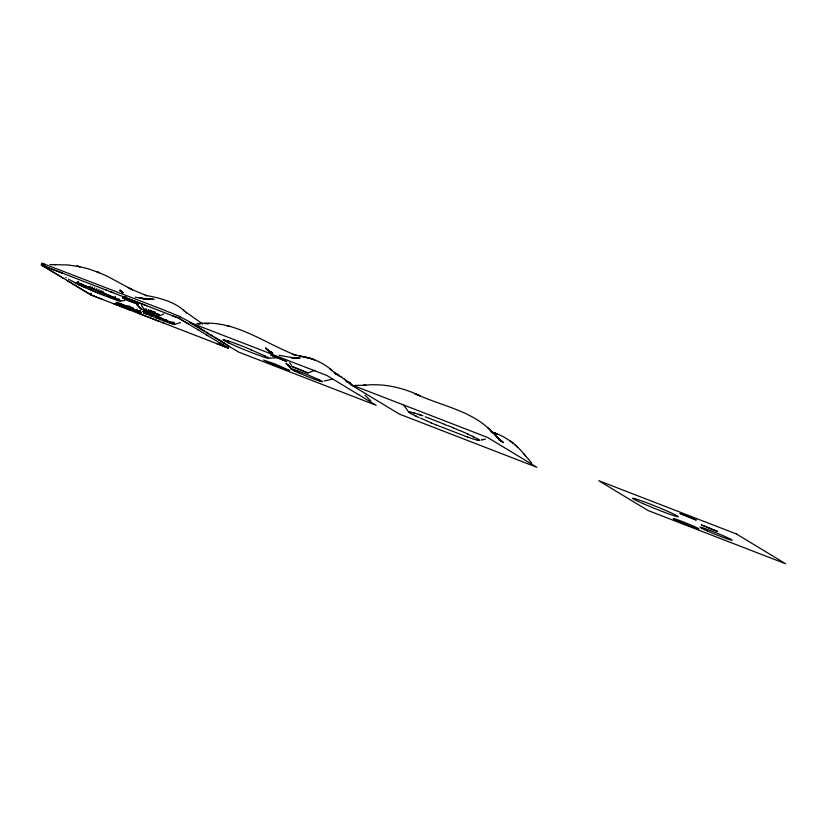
<?xml version="1.0" encoding="UTF-8"?>
<svg xmlns="http://www.w3.org/2000/svg" width="827" height="827" viewBox="0 0 827 827"><rect width="100%" height="100%" fill="white"/><g stroke="black" fill="none" stroke-linecap="round" stroke-linejoin="round"><path stroke-width="1.24" d="M173.598 322.695L174.352 324.453L166.217 321.817L165.948 320.08L174.383 324.143M108.668 297.203L108.719 295.539L104.533 293.967L104.295 295.528L116.318 299.922L120.432 301.038L124.763 300.521M157.947 314.508A11.165 4.662 48.2 0 1 156.861 314.012A10.337 5.024 43 0 1 155.569 313.485A11.309 6.161 35.9 0 1 154.049 312.875L154.132 311.655M154.866 314.012L154.453 312.224M166.217 321.817C162.299 316.855 149.997 314.136 143.867 311.676M106.528 296.386L106.662 294.784M141.086 313.226L138.295 312.399L138.502 310.528M163.198 320.659C163.332 316.121 160.221 321.114 164.728 321.248M120.773 300.842L102.91 292.458L103.117 291.218M135.566 301.938L136.021 303.488A12.043 6.926 46.9 0 1 133.509 302.579A10.834 7.029 35.5 0 1 131.938 302.01L131.989 300.625M135.018 309.97L132.765 309.009L133.044 307.417M104.295 295.528L102 294.639L102.352 293.12L95.911 290.484L95.157 291.9L94.35 291.58L79.537 285.119L69.985 279.95M153.305 313.412L153.677 311.882M102.91 292.458L100.749 291.569L101.059 290.38M138.295 312.399L133.374 310.642L133.891 308.822M160.087 319.449C160.976 315.025 156.81 319.78 161.647 320.059M133.374 310.642C131.162 310.57 133.55 308.047 131.969 308.078M102 294.639L99.695 293.73L100.201 292.251M132.765 309.009L130.221 307.954L130.687 306.528M132.134 310.166L130.842 309.66L131.462 307.871M152.437 312.151L152.799 311.107M130.842 309.66L129.519 309.143L129.777 307.22M130.221 307.954L128.898 307.406L129.436 306.062M95.157 291.9L97.4 292.81L97.989 291.352M48.173 269.116L41.35 265.012L42.074 263.224L161.42 309.05L179.676 316.472L189.734 321.92M91.29 293.027L90.577 294.815L228.18 348.043L228.893 346.275L226.226 344.425M100.749 291.569L98.506 290.659L98.971 289.522M179.676 316.472L178.963 318.25L188.659 324.101M121.218 305.67L128.185 308.605L128.898 306.869M152.302 311.314L151.661 312.761A13.583 11.04 11.5 0 1 150.462 312.224M126.955 308.099L127.637 306.362L128.619 306.765M128.588 300.604L128.692 300.646A12.488 8.27 15.6 0 0 130.273 301.379L131.09 300.273M145.676 311.376L144.539 312.72L150.69 315.552L157.089 318.219L157.792 316.731L159.208 317.341M125.663 307.561L126.417 305.866L126.944 306.093M122.634 304.925L127.492 306.838L128.226 305.618M155.734 317.671L156.427 316.152L157.812 316.741M75.257 282.441L96.221 289.739L96.811 288.664M92.996 291.011L93.802 289.584L95.87 290.473M124.339 306.993L125.249 305.39M148.54 311.428A14.886 11.599 -2.6 0 0 149.191 311.727L150.049 312.068L150.473 310.549M90.939 290.153L91.849 288.747L93.833 289.605M152.871 316.483L153.822 315.046L156.51 316.193M122.086 306.021L123.109 304.522M93.916 288.819L94.629 287.796M88.996 289.326L90.009 287.93L91.911 288.778M151.465 310.559L150.793 311.5A10.11 5.934 18.7 0 0 152.416 312.213A11.361 6.544 27.8 0 0 154.049 312.885M151.455 315.873L152.561 314.487M129.477 299.601L128.785 300.687M85.357 287.744L86.442 286.318L90.029 287.941M80.333 285.48L81.501 283.992M78.937 284.819L80.116 283.32L81.449 283.971M150.183 315.325L151.207 313.888L152.478 314.456M77.738 284.209L78.968 282.741L78.348 282.42M76.735 283.682L77.945 282.193M83.568 286.959L84.726 285.542L86.494 286.349M81.894 286.194L83.082 284.757L84.799 285.584M148.788 314.705L149.945 313.319L150.927 313.764M91.621 287.93L92.479 286.948M121.362 303.819L120.142 305.173L117.517 303.964A22.639 12.054 -23.3 0 1 117.186 303.757L116.204 303.24L117.847 302.279M147.557 314.157L148.798 312.802M146.441 313.64L147.754 312.337L148.467 312.668M89.388 287.072L90.37 286.111M146.048 310.445A13.832 8.642 -20.4 0 0 147.134 310.952L148.446 309.68M125.322 298.537L126.593 297.358M76.901 282.751L78.286 281.49M145.438 313.164L146.824 311.903M127.162 300.015L128.206 299.105L129.436 299.581M149.232 310.89L150.204 310.053M147.206 312.709L148.54 311.583A11.909 6.668 -6.3 0 1 145.893 310.383M142.978 311.82L143.888 312.368L145.407 311.231M123.967 298.092L125.787 297.162M116.555 303.437L118.199 302.455M144.632 310.497L143.464 311.614M142.782 311.479L144.425 310.497M144.58 309.618L146.214 308.688M125.859 299.436L127.203 298.702M117.568 302.113L116.183 303.23M160.014 315.687L163.643 314.012M307.985 372.967L292.024 366.485L307.737 372.956L315.066 370.3M126.934 298.599L124.825 298.929A12.353 4.373 -9.8 0 1 123.254 298.175M122.737 297.792L124.577 297.213M324.143 380.999L332.33 379.18M122.841 297.916L124.681 297.42M180.4 322.52L174.6 324.484L173.784 322.726M482.058 439.819L481.459 439.954L485.511 439.085M294.95 358.494L300.098 358.081L291.383 357.729L294.123 357.926L279.081 355.321M150.39 298.909L146.699 299.291L152.271 299.043L139.846 298.071L145.418 299.126L135.132 297.162M269.292 358.101L276.352 357.833M49.92 264.568L68.134 264.971L80.178 266.78L76.591 266.046M329.56 368.501L332.32 370.754C323.274 362.474 311.645 357.595 299.539 356.096L302.93 356.747L292.882 354.401L296.128 355.321C263.947 343.102 234.351 319.129 197.725 323.646L200.475 323.75L196.888 323.605M208.59 323.77L204.972 323.729M354.948 385.413L365.958 385.289L363.105 385.413C382.746 382.932 402.346 387.367 420.054 395.802L414.513 393.549L417.676 394.81L416.911 394.51C442.776 406.388 473.447 410.988 493.254 433.172L491.259 431.156L497.027 437.059M55.171 264.599L55.74 264.609L53.827 264.537M148.198 298.847L151.558 299.095M144.218 298.671L146.172 298.929L139.846 298.071M408.983 411.567L409.903 411.732M77.624 266.253L88.262 268.785L99.281 272.734L96.78 271.711M154.38 299.353L149.987 298.433M116.059 302.796L116.886 303.013M227.063 325.735L230.392 326.479M124.288 298.175L124.877 298.402M478.068 440.419L472.062 438.641M224.127 339.835L228.118 341.013M177.898 317.806L178.074 317.857A2.605 2.491 -58.8 0 0 179.118 317.93L175.241 316.803M119.812 300.935L119.377 299.043M135.173 301.845L134.036 301.442M288.685 370.413L273.541 364.79L263.627 360.065L275.525 364.149L289.357 370.393A13.801 0.682 22 0 1 288.881 370.496M126.397 298.33L125.88 298.144M293.151 369.328L290.649 368.801A17.171 0.796 22.3 0 0 294.722 371.013M320.111 381.164L320.897 381.402M132.186 300.687L133.55 301.214M112.555 298.599C111.087 295.684 116.411 297.379 115.821 299.756M110.694 297.947L110.549 296.2L112.431 296.862M413.769 412.818L418.307 414.317M110.549 296.2L108.719 295.539M173.546 324.277L172.833 322.53M130.924 300.201L129.932 299.808M92.035 295.353L41.35 265.002L44.927 266.377M490.597 431.498L497.079 433.948L491.424 431.828L494.66 432.976L493.884 432.686C506.558 436.852 517.288 445.422 525.476 455.822M468.361 437.38L436.749 425.15M104.491 293.957L102.352 293.12M119.005 300.718L118.674 298.847M122.727 304.388L121.59 303.933M166.165 320.163L167.499 320.669L167.633 322.334M296.355 370.403L297.679 370.878M139.68 312.864L139.68 310.962M164.842 319.635L165.979 320.111L164.552 319.532A24.769 17.109 37.5 0 1 163.612 319.253M99.695 293.73L97.4 292.81M425.233 416.787L444.171 424.117M127.492 306.838L128.898 307.406M114.095 297.441L114.24 299.209M136.775 309.929L136.238 309.722M151.021 315.997L149.987 315.604M98.506 290.659L96.221 289.739M117.041 300.139L116.762 298.299M162.03 318.509L160.593 317.919M146.875 314.436L143.36 313.092M169.225 321.331L168.946 322.799M129.436 309.112L128.185 308.605M45.134 266.459L62.893 273.323M94.309 296.231L102.362 299.343M163.705 323.078L162.464 322.602M224.624 346.658L228.169 348.053L220.044 343.102M498.981 440.036L503.136 442.228L500.883 440.822M128.567 298.743L146.741 305.773M41.35 265.002L178.963 318.25L228.18 348.043M105.856 289.946L107.086 290.422M110.394 291.704L112.668 292.582M172.347 315.687L175.035 316.72M130.976 307.696L130.18 307.375M137.675 313.019L159.57 321.476M94.102 296.149L92.242 295.425M113.103 303.499L130.035 310.063M216.571 343.536L224.417 346.575M98.062 272.248L107.159 276.197L132.568 289.884L127.865 287.414M126.376 305.856L125.714 305.587M158.567 318.84L157.171 318.261M120.318 303.468L119.533 303.127M119.481 303.86L122.065 304.76A21.543 11.165 -10.3 0 0 122.582 304.884M124.443 305.08L123.636 304.75M227.849 345.831L228.893 346.275M153.781 315.025L153.026 314.705M452.979 427.735L459.853 430.65M250.87 349.738L264.919 355.941M431.498 422.948L420.457 418.131M131.772 301.059L127.854 299.477M299.415 373.142L308.047 376.719A17.14 0.755 21.9 0 0 312.709 378.539M467.503 434.02L470.118 435.219M131.4 289.285L146.72 295.746L145.273 295.291C160.2 298.009 175.779 301.752 186.716 313.175M349.066 382.55L345.934 381.113L349.976 383.066M83.114 284.767L81.666 284.075M294.402 370.899L295.518 371.416M318.871 379.593L306.745 374.383A17.14 0.93 22 0 0 302.041 372.512M228.293 342.74L238.9 347.423A24.696 1.22 22 0 0 258.634 355.207L263.71 356.995A24.924 1.22 22 0 0 267.679 358.174L268.796 358.256A24.727 1.199 22.2 0 0 264.712 355.858M139.66 310.425L139.918 312.234L141.221 312.978M416.653 416.374L412.683 414.451M42.074 263.224L43.986 264.216M144.539 312.72L143.888 312.368M346.668 381.454L349.78 382.942L347.402 381.805M134.201 302.041L135.721 302.703M272.042 352.653L269.736 351.527L272.869 353.108L266.087 349.035L271.411 352.705L268.351 350.524M44.213 264.33L45.588 265.033M133.488 301.183L133.509 302.568M183.325 310.249L202.563 323.915M347.64 381.805L351.382 383.862M410.574 413.335L408.393 411.918M69.086 279.433L68.496 279.092M189.807 321.961L193.952 324.422M337.923 374.91L335.628 373.556L339.297 375.737L334.242 372.75L341.985 377.525M477.923 439.116L479.112 439.861M349.273 382.663L347.216 381.392L349.48 382.849M66.263 277.789L65.746 277.479M201.375 323.223L200.785 322.861L202.408 323.864M70.843 282.844L66.853 280.436M71.577 283.289L73.055 284.178M74.016 284.767L74.678 285.16M197.891 329.684L199.069 330.397M206.895 335.142L207.711 335.628M48.617 269.385L49.351 269.829M50.313 270.408L60.722 276.725M61.539 277.21L62.935 278.058M75.05 285.387L75.784 285.832M77.045 286.597L82.948 290.174M83.465 290.484L90.184 294.557M337.013 374.362L339.98 376.161M215.402 337.54L214.513 337.002M215.847 337.809L217.098 338.574M204.714 331.017L203.68 330.387M217.243 338.656L217.904 339.07M206.409 332.051L207.143 332.506M289.429 366.165L290.99 367.116L288.168 365.203L289.667 366.309M202.346 329.58L203.018 329.983M207.732 332.857L208.838 333.539M212.963 336.062L211.784 335.338M202.201 329.487L200.951 328.722M211.267 335.028L210.461 334.532M337.695 374.776L334.553 372.729M218.576 339.473L219.6 340.104M195.575 325.414L196.392 325.91M200.579 328.495L199.627 327.905M196.909 326.231L198.077 326.954M198.304 327.089L198.893 327.461M219.972 340.331L221.222 341.106M221.295 341.158L222.029 341.623M90.267 294.598L90.701 294.474A2.853 0.827 -68.8 0 1 90.567 294.567M347.898 381.836L350.152 383.283M222.535 341.944L223.703 342.709M223.393 340.166L223.921 340.507M140.487 312.534L140.166 310.704M223.848 342.802L226.153 344.373M140.972 312.823L140.549 310.931M502.454 441.814L499.219 439.282M140.321 308.151L142.13 309.381M174.042 323.926L173.194 322.21M348.808 382.394L341.324 377.06M344.187 379.097L344.849 379.562M336.775 374.29L330.19 369.018M141.913 309.05L137.923 305.887M500.48 440.377L503.281 442.559M269.168 351.082L266.945 349.325L269.891 351.982L265.56 347.785L270.419 353.16M498.598 438.703L501.979 441.566M287.672 364.759L289.936 366.692L285.925 363.146L290.07 367.788M501.338 441.039L497.389 437.493L500.077 439.943M515.159 444.936L517.836 447.438M490.06 429.968L487.423 427.487M496.8 436.873L499.467 439.375M498.846 438.796L494.453 434.361M370.827 401.064L365.038 395.13M122.727 293.068L120.06 290.112L122.117 292.262M136.879 304.832L141.438 309.629M120.06 290.112L121.486 291.6M531.647 462.924L523.574 453.589M403.814 405.168L407.845 410.823M141.262 305.029L144.084 309.308A12.219 3.019 -28.1 0 0 144.343 309.743A13.542 6.327 -28.3 0 0 145.697 310.714M289.553 362.671L291.559 365.276M173.753 322.582L174.59 324.308M173.825 322.685L174.652 324.432M172.688 321.93L173.453 323.584M136.383 302.237L137.024 303.85A10.493 3.742 57.3 0 0 137.82 304.057M171.592 322.168L172.15 323.895M157.864 313.578L158.391 315.273M171.22 323.595C171.623 321.796 168.646 320.411 170.155 323.233M115.17 296.345L115.563 297.999M155.383 312.192L155.559 313.454M136.941 309.081L136.951 310.818M476.001 438.083A38.104 2.016 21.5 0 1 477.882 439.096M472.527 436.48A38.083 2.026 21.6 0 1 475.236 437.803M470.511 435.353A38.176 2.119 21.5 0 1 473.83 436.935M471.431 438.362A38.652 1.912 22.1 0 1 467.71 437.08M460.236 430.681A38.652 1.912 22.1 0 1 467.989 434.113M447.758 425.523A38.011 2.543 21.8 0 1 453.175 427.755M444.182 424.313A39.272 0.848 22.1 0 1 447.076 425.491M418.462 414.172A39.262 1.354 21.3 0 1 422.866 415.743M418.71 414.513A38.011 2.285 22.6 0 1 421.346 415.443M410.73 412.073A38.631 1.788 21.7 0 1 415.04 413.366M409.148 411.629A38.176 1.892 22.5 0 0 408.331 411.598A38.073 1.85 22.8 0 0 408.672 412.032M419.124 417.656A38.073 1.654 22.3 0 1 415.34 415.888M412.518 414.503A38.073 1.654 22.3 0 1 410.45 413.428M436.491 425.119A38.652 2.067 21.9 0 1 431.074 422.845M478.905 440.46A38.073 1.747 21.2 0 1 477.344 440.119M479.567 440.036A38.032 1.912 21.5 0 1 479.753 440.398M297.699 370.951A17.171 0.796 22.3 0 1 302.103 372.646M292.81 369.183A17.377 0.817 21.8 0 1 295.963 370.227M299.467 373.194A17.14 0.755 21.9 0 1 295.59 371.499M320.411 381.288A17.109 0.775 21.7 0 1 312.709 378.58M318.602 379.593A17.109 0.775 21.7 0 1 322.52 381.64L322.54 381.743A17.429 0.858 22.1 0 1 320.928 381.412M227.549 340.765A24.665 1.354 22 0 1 251.398 349.811M223.548 340.228A24.614 1.209 22.2 0 1 223.921 339.742M228.8 342.916A24.738 1.189 22.1 0 1 224.241 340.631M123.761 298.02A9.841 1.923 -11.5 0 1 123.13 297.844M148.457 311.531A13.366 9.614 -13.9 0 1 147.134 310.942M153.336 313.268A12.167 9.759 27.5 0 1 151.713 312.616M154.897 313.733A13.532 10.182 40.4 0 1 153.367 313.133M157.295 314.239A13.563 8.466 50.3 0 1 154.928 313.226M158.298 314.942A11.351 5.541 57.9 0 1 157.316 314.529M159.053 315.149A11.661 4.311 59.2 0 1 158.236 314.787M159.601 315.335A12.55 3.122 60.8 0 1 158.991 315.025M159.714 315.19A10.896 1.396 57.8 0 1 159.197 314.736M159.466 315.242A10.906 3.163 54.7 0 1 157.916 314.436M150.731 311.593A10.431 5.985 9.4 0 1 149.149 310.962M146.524 310.063A12.136 4.9 -11 0 1 145.531 309.701A10.823 3.349 -15.8 0 1 144.684 309.453M144.425 309.567A10.978 2.15 -21.3 0 1 144.156 309.298M125.745 299.498A11.092 5.324 -4.5 0 1 124.712 298.971M125.663 299.55A8.208 4.735 -1 0 0 126.976 300.18A11.537 7.36 6.5 0 0 128.485 300.749M131.938 302.01A9.779 6.554 25.7 0 1 130.284 301.359M137.013 303.798A10.71 4.859 53.8 0 1 136.01 303.437M137.851 304.129A11.227 2.77 59.9 0 0 138.409 304.253A11.133 1.757 64 0 0 138.616 304.233M138.357 304.429A12.25 5.014 69.2 0 1 137.003 304.574M136.703 303.623A12.632 7.05 60.8 0 1 135.793 303.292M134.16 302.682A13.377 10.606 49.8 0 1 132.547 302.082M132.651 301.597A14.7 12.116 33.4 0 1 131.72 301.235M128.35 298.743A16.685 11.092 -13.8 0 1 125.869 297.989M125.549 298.33A13.852 7.154 -24.1 0 1 125.094 298.216M124.443 297.823A12.725 4.259 -19 0 1 123.947 297.71M125.787 296.841A11.268 1.985 -15.8 0 1 124.98 296.914M143.898 311.583A27.177 4.89 -30.4 0 1 143.547 311.552M121.031 305.907A20.365 15.372 -27.8 0 1 119.967 305.37M140.001 312.926A30.196 16.199 74.6 0 1 136.962 311.779M136.951 310.973A22.37 15.382 64.4 0 1 134.997 310.135M119.45 303.881A18.184 9.862 -12.7 0 1 118.788 303.602M118.881 303.55A15.475 5.913 -19 0 1 117.486 303.106M117.227 303.251A23.115 6.016 -22.6 0 1 116.7 303.106M680.145 513.515L696.107 519.997L680.145 513.515M701.503 524.949L717.464 531.42L701.554 524.938M270.915 355.072L286.628 361.533L270.915 355.072M306.445 357.45L303.84 356.964L309.805 358.246L306.445 357.45M311.541 358.742L309.019 358.039L314.767 359.838L311.541 358.742M191.719 323.181L189.321 322.261L238.548 352.054L376.14 405.302L326.923 375.51L191.719 323.181M352.478 385.186L350.079 384.255L399.307 414.058L536.899 467.307L487.692 437.504L352.478 385.186M736.423 533.973L598.779 480.704L648.006 510.507L785.65 563.776L736.423 533.973M123.016 292.634L119.998 290.773L123.016 292.634M512.389 442.652L510.228 441.008L513.06 443.158L512.389 442.652M678.812 521.444A13.894 0.682 22 0 0 698.846 528.96A13.894 0.682 22 0 0 680.301 520.783A13.894 0.682 22 0 0 678.812 521.444M643.086 503.602A24.676 1.209 22 0 0 678.254 516.73A24.676 1.209 22 0 0 644.843 502.061A24.676 1.209 22 0 0 643.086 503.602M707.478 530.986A17.233 0.837 22 0 0 732.081 540.176A17.233 0.837 22 0 0 708.791 529.942A17.233 0.837 22 0 0 707.478 530.986"/></g></svg>
